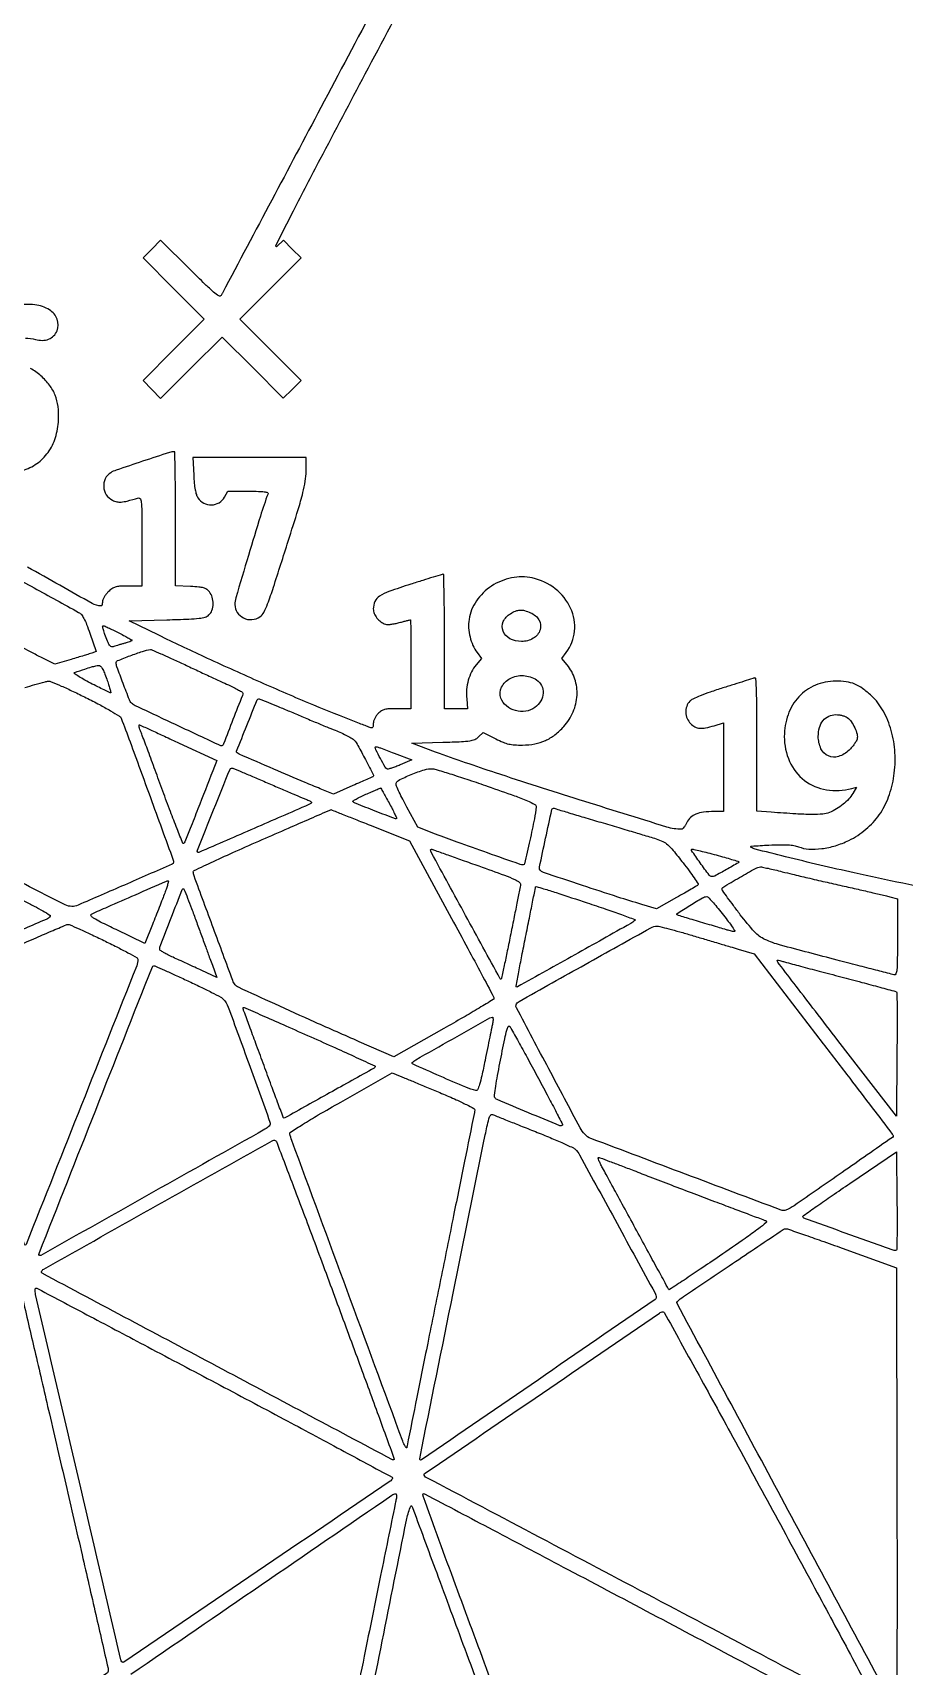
# Model space of a CAD drawing. Extents: x 0 to 7087, y 0 to 4724.
# Drawn here: x 3448 to 3888, y 2862 to 3688 of the extents above; entities that cross this region are included whole.
import ezdxf

# ---------------------------------------------------------------- set-up
doc = ezdxf.new("R2010")
doc.units = 0

msp = doc.modelspace()

# ---------------------------------------------------------------- linework, layer by layer
for points in [[(1293.492648, 3122.898616, -0.000001), (1813.67451, 3204.303477, -0.022438), (1818.5, 3204.838211, -0.754331), (1818.552835, 3204.690615, -0.017362), (1817.590625, 3204.050119, -0.012894), (1816.042809, 3203.149883, -0.006068), (1814, 3202.063238, -0.007019), (1809.606217, 3199.871571, -0.000019), (1750.092351, 3171.224375, -0.000118), (1682.894469, 3138.901257, -0.000074), (1604.165449, 3101.068753), (1399.830898, 3002.914831), (1224.165449, 3013.975075, -0.000031), (1154.660747, 3018.355539, -0.00004)], [(6679.454404, 791.75405, 0.000001), (6397.472142, 1046.787835, 0.000001), (6069.5, 1343.414553, -0.000021)], [(5468.71875, 1886.879035, -0.000001), (5219.850244, 2112.065315, -0.01151)], [(5252.276589, 2097.990111, 0.000002), (5820.76871, 1796.93329)], [(4651.653342, 1425.1125, -0.000001), (4539.128075, 1632.810979, -0.043589)], [(5548.424573, 2408.704966, -0.000001), (5727.394647, 2299.842302, -0.000133)], [(5306.980115, 216.220109, 0.000001), (5194.709925, 423.334713, 0.000017)], [(5733.561876, 2304.782547, -0.000001), (5555.403848, 2413.623819, -0.353388)], [(5373.759285, 2042.672399, -0.000001), (5195.709751, 2137.200618, -0.192573)], [(5555.34416, 980.541909, -0.000001), (5678.911179, 867.897119, -0.000083)], [(3778.724967, 3999.549892, 0.000039), (3713.641076, 3876.75, -0.000034), (3648.504441, 3753.847778, -0.000056), (3593.512849, 3650.132812, -0.000002), (3543.723597, 3556.255828, -0.018461), (3542.996924, 3555, -0.420095), (3541.944219, 3554.771335, -0.029639), (3539.271484, 3556.764561, -0.017876), (3534.990941, 3560.64018, -0.003136), (3527.249596, 3568.264969), (3512.445798, 3583.029938), (3507.999973, 3578.499972), (3503.554147, 3573.970006), (3519.014974, 3558.485003), (3534.4758, 3543), (3519.014974, 3527.514997), (3503.554147, 3512.029994), (3508.000338, 3507.499656), (3512.446529, 3502.969317), (3527.985001, 3518.485023), (3543.523473, 3534.000728), (3558.999108, 3518.500893), (3574.474743, 3503.001059), (3578.974743, 3507.501059), (3583.474743, 3512.001059), (3567.999471, 3527.500529), (3552.5242, 3543), (3567.985026, 3558.485003), (3583.445853, 3573.970006), (3579.017553, 3578.482114), (3574.589254, 3582.994223), (3571.294435, 3579.800758, -0.844509), (3570.702277, 3580.23507, -0.00205), (3579.650204, 3597.906419, -0.00291), (3593.192419, 3624.00531, -0.000702), (3615.925633, 3667.053647, -0.000002), (3641.728749, 3715.748958, -0.000001), (3683.548406, 3794.66941, -0.000001), (3731.295565, 3884.775511, -0.000001), (3778.830453, 3974.480516)], [(1840.425828, 3215.248007, -0.000001), (1750.933564, 3201.206536, -0.000135)], [(4749.665349, 793.063305, 0.000001), (4721.748575, 903.856146, 0.007095)], [(4570.12107, 1505.740836, -0.000001), (4545.158775, 1605.268138, -0.26365)], [(4912.327304, 147.416691, -0.000001), (4884.371973, 258.307726, -0.000042)], [(2219.775322, 3388.29958, -0.000113), (2302.284696, 3427.943308, 0.000049), (2384.83521, 3467.593889, 0.000082), (2454.393481, 3501.026403, 0.000001), (2517.540201, 3531.39011, 0.062771), (2517.884602, 3531.612606, 0.32324), (2518.103037, 3532.480532, 0.020229), (2516.964311, 3535.036102, 0.020995), (2515.614818, 3537.496886, 0.262598), (2514.722919, 3538, 0.111952), (2513.916109, 3537.817059, 0.000008), (2449.780288, 3507.154402, 0.000287), (2378.985646, 3473.256966, 0.000173), (2295.094239, 3432.993709, -0.000238), (2211.176898, 3392.73144, -0.000394)], [(1848.627436, 3209.469568, -0.000003), (2044.597961, 3240.082163, -0.000017), (2238.020133, 3270.288605, -0.031404)], [(5195.527972, 2138.637991, -0.000003), (5370.619532, 2273.225485, -0.00001), (5544.780584, 2407.090447, -0.077987)], [(5982.658973, 2709.702957, -0.000002), (6088.233851, 2670.531374, -0.000202)], [(6450.22633, 2376, -0.000003), (6305.76258, 2478.782248, -0.000005), (6175.84193, 2571.220518, -0.000003), (6066.608729, 2648.942153, -0.000054)], [(5413.830573, 1926.909787, 0.000017), (6158.626144, 1253.456846)], [(1825.138253, 2968.862981, -0.000003), (1836.244022, 3088.55881, -0.000004), (1847.339812, 3208.131344, -0.145737)], [(2087.308865, 3324.525265, -0.000002), (2150.352133, 3354.892074, -0.000188)], [(6711.845562, 3203.125316, -0.000005), (6530, 3197.515082, 0.000023)], [(6519.576902, 2970.695787, 0.000005), (6714.675247, 2962.081574, 0.102992)], [(2510.846271, 3352.20417, -0.000001), (2507.660792, 3319.483316, -0.120384)], [(1855.853411, 3386.98061, -0.000004), (1741.150748, 3416.605863, -0.00028)], [(6395.801089, 1900.967422, 0.000006), (6162.72301, 2042.995235, -0.000108)], [(4545.463117, 1605.546108, -0.000002), (4590.813587, 1522.171778, -0.000208)], [(6342.5, 2583.481484, -0.00001), (6049.295709, 2692.671082, -0.000553)], [(2264.237841, 3266.043679, -0.002997), (2284.980364, 3260.242181, -0.001374), (2311.96433, 3252.440073, -0.00139), (2366.059384, 3236.474627, -0.000914), (2428.229116, 3217.814238, -0.000057), (2493.279601, 3198.151447, -0.111456), (2495.150415, 3197.091079, -0.236242), (2495.583911, 3195.970696, -0.000051), (2489.949097, 3136.772881, -0.000064), (2484.316335, 3077.740881, -0.174267), (2483.641057, 3076.307724, -0.124472), (2481.293252, 3074.90762, -0.000009), (2265.828676, 3010.60097, -0.000017), (2051.378754, 2946.609263, -0.067821)], [(2529.310235, 3542.501859, 0.000002), (2526.118043, 3509.785496, 0.000162)], [(2507.482905, 3319.252036, -0.000002), (2469.580885, 3313.292048, -0.000177)], [(2629.443404, 3487.452118, 0.000003), (2660.95204, 3470.765601, 0.000119)], [(3444.108862, 3533.380612, -0.089575), (3449.198212, 3532.815256, 0.07274), (3452.681141, 3532.309929, 0.095401), (3455.83009, 3532.920005, 0.102636), (3458.36104, 3534.600537, 0.097152), (3460.074322, 3537.17943, 0.191589), (3460.15596, 3542.96569, 0.163349), (3456.255347, 3547.70797, 0.113375), (3448.842335, 3550.270732, 0.071735), (3439.661334, 3549.938588, 0.073419)], [(3442.612179, 3466.47747, 0.081597), (3449.89262, 3470.007866, 0.084757), (3455.551325, 3475.644567, 0.079927), (3459.253765, 3483.141542, 0.062676), (3460.82614, 3492.085814, 0.042349), (3460.582737, 3498.878709, 0.064695), (3459.127736, 3504.58469, 0.066689), (3456.305343, 3509.606073, 0.048347), (3451.966031, 3514.340633, 0.058217), (3446.606399, 3518.134709, 0.065779)], [(3912.370563, 3252.501398, -0.002711), (3863.132893, 3262.99111, -0.007422), (3828.5, 3271.106404, -0.000799), (3813.001, 3275.008061, -0.09008), (3811.08498, 3275.881886, -0.70977), (3811.262633, 3276.520641, -0.004172), (3820, 3277.016384, -0.006874), (3825.731707, 3277.214695, -0.019299), (3829.745476, 3277.143419, -0.027464), (3832.711193, 3276.812076, -0.053888), (3834.994993, 3276.170542, 0.081512), (3840.207106, 3275.011269, 0.045328), (3846.728759, 3275.235716, 0.0421), (3853.732361, 3276.722231, 0.041454), (3860.426004, 3279.36598, 0.05904), (3869.114773, 3285.020938, 0.066609), (3875.846938, 3292.351536, 0.064797), (3880.549323, 3301.374365, 0.051619), (3883.244909, 3312.02537, 0.050516), (3883.757919, 3323.73426, 0.054303), (3881.871666, 3335.016164, 0.058087), (3877.799503, 3344.917048, 0.078291), (3871.849312, 3352.544182, 0.03026), (3867.406405, 3356.222452, 0.060242), (3863.427801, 3358.45148, 0.062824), (3859.145021, 3359.613113, 0.035734), (3853.782119, 3359.978038, 0.099302), (3843.518975, 3357.882092, 0.106666), (3835.15413, 3352.011645, 0.102351), (3829.716032, 3342.987555, 0.08479), (3827.823529, 3331.907883, 0.105205), (3830.503785, 3319.310617, 0.1244), (3838.017012, 3309.76478, 0.12502), (3849.13054, 3304.964683, 0.106889), (3861.898348, 3305.654891), (3864.296696, 3306.31085), (3862.398348, 3303.087429, -0.052865), (3860.36476, 3300.343909, -0.035541), (3857.524498, 3297.664599, -0.034315), (3854.193648, 3295.303772, -0.038071), (3850.681515, 3293.511395, -0.079871), (3847.35921, 3292.711121, -0.020476), (3841.818712, 3292.511434, -0.014211), (3833.704414, 3292.782083, -0.004155), (3821.25, 3293.65624), (3814, 3294.225693), (3814, 3328.081462, 0.001474), (3813.948822, 3345.438533, 0.007867), (3813.743837, 3354.914029, 0.006078), (3813.439448, 3361.056082, 0.492319), (3812.75, 3361.521867, -0.004082), (3811.835468, 3361.226245, -0.000096), (3807.530157, 3359.874188, -0.000212), (3802.483724, 3358.292798, -0.000144), (3796.73564, 3356.496024, 0.006839), (3790.367074, 3354.411287, 0.013157), (3785.334732, 3352.538074, 0.013267), (3781.570994, 3350.905865, 0.096561), (3779.98564, 3349.754211, 0.105873), (3778.459445, 3347.202722, 0.092658), (3778.014836, 3344.121675, 0.090676), (3778.713607, 3341.030695, 0.095845), (3780.454545, 3338.454545, 0.073679), (3782.642852, 3336.831012, 0.101068), (3784.985683, 3336.132493, 0.072581), (3787.976326, 3336.301941, 0.022711), (3792.341069, 3337.402132), (3797, 3338.804264), (3797, 3316.402132), (3797, 3294), (3792.25, 3293.994423, 0.028406), (3786.950896, 3293.686884, 0.067097), (3783.124115, 3292.714797, 0.090529), (3780.417702, 3291.00547, 0.096257), (3778.558536, 3288.482113, -0.022454), (3777.850717, 3287.148562, -0.030749), (3777.089901, 3286.022871, -0.031394), (3776.37646, 3285.207118, -0.199962), (3775.879276, 3285, -0.075261), (3768.41449, 3286.130021, -0.001025), (3724.172567, 3299.938312, -0.003281), (3681.849052, 3313.54887, -0.008441), (3651.5, 3324.099765), (3639.5, 3328.5), (3655.17326, 3329, 0.003073), (3664.57139, 3329.357652, 0.026144), (3668.772508, 3329.764149, 0.06158), (3671.272169, 3330.460633, 0.090309), (3673.182989, 3331.698591), (3675.519458, 3333.897182), (3681.923804, 3330.722893, 0.016654), (3685.630775, 3329.036896, 0.042055), (3688.450963, 3328.135103, 0.042264), (3691.374095, 3327.720335, 0.016964), (3695.414075, 3327.629225, 0.042551), (3701.67193, 3328.234533, 0.060173), (3707.012073, 3329.89627, 0.060534), (3711.779717, 3332.772326, 0.043719), (3716.32219, 3337.013456, 0.081942), (3721.057636, 3344.4211, 0.088286), (3723.004536, 3352.767798, 0.091499), (3721.929412, 3361.026759, 0.096217), (3717.977665, 3368.195818), (3715.250761, 3371.462209), (3717.567198, 3374.499213, 0.140979), (3721.739544, 3385.20905, 0.130771), (3719.757705, 3396.846183, 0.12094), (3712.01598, 3406.628763, 0.110562), (3700.372209, 3412.116012, 0.106626), (3689.916456, 3412.196659, 0.094202), (3679.833986, 3408.021689, 0.095854), (3672.12282, 3400.521021, 0.115322), (3668.394533, 3391.145266, 0.053054), (3668.210326, 3386.848099, 0.043735), (3668.898875, 3382.310165, 0.044301), (3670.348788, 3378.028928, 0.059198), (3672.432802, 3374.499213), (3674.749239, 3371.462209), (3671.980756, 3368.146014, 0.058732), (3669.6678, 3364.602523, 0.047612), (3668.043174, 3360.361272, 0.04592), (3667.204794, 3355.724655, 0.045757), (3667.22528, 3351.007264), (3667.706415, 3346), (3661.853207, 3346), (3656, 3346), (3656, 3380, 0.00175), (3655.954362, 3393.037288, 0.002919), (3655.813444, 3404.0125, 0.000343), (3655.624964, 3413.745115, 0.408353), (3655.364916, 3414, 0.073895), (3654.879859, 3413.92792, 0.000387), (3650.266132, 3412.521835, 0.001711), (3645.013272, 3410.896853, 0.001083), (3638.899171, 3408.96795, 0.00792), (3627.920136, 3405.28562, 0.061452), (3623.088563, 3402.878599, 0.140611), (3620.816201, 3400.215864, 0.107175), (3620, 3396.451808, 0.097783), (3620.456477, 3394.140001, 0.070729), (3621.790067, 3391.869745, 0.067488), (3623.781081, 3389.963368, 0.072914), (3626.158688, 3388.715437, 0.096321), (3627.12182, 3388.574083, 0.018247), (3628.899146, 3388.721611, 0.018876), (3630.992138, 3389.05305, 0.016336), (3633.158688, 3389.554556, -0.000893), (3635.224065, 3390.100351, -0.001395), (3637.004427, 3390.562122, -0.000368), (3638.55972, 3390.959669, -0.050562), (3638.75, 3390.988131, -0.424749), (3638.852668, 3390.891353, -0.000122), (3638.926562, 3384.387139, -0.001738), (3638.982036, 3377.126827, -0.001041), (3639, 3368.5), (3639, 3346), (3631.954545, 3346, 0.010938), (3627.956407, 3345.912527, 0.052321), (3625.70249, 3345.575806, 0.081415), (3624.069621, 3344.855766, 0.051949), (3622.454545, 3343.545455, 0.0461), (3621.504844, 3342.40239, 0.038294), (3620.712695, 3341.033448, 0.039746), (3620.175168, 3339.641713, 0.072408), (3620, 3338.438466, -0.025696), (3619.930349, 3337.084081, -0.158525), (3619.651351, 3336.454592, -0.245436), (3619.133707, 3336.261043, -0.064743), (3618.25, 3336.489378, 0.002591), (3617.146218, 3336.926377, 0.000263), (3614.517188, 3337.949922, 0.000329), (3611.382953, 3339.165889, 0.000262), (3608, 3340.473754, -0.00809), (3587.423693, 3348.801224, -0.00391), (3561.346476, 3360.090603, -0.003891), (3534.556927, 3372.188053, -0.005922), (3511.5, 3383.149689), (3496.5, 3390.5), (3515.6482, 3391, 0.002523), (3526.734357, 3391.345467, 0.019127), (3531.950818, 3391.734537, 0.042149), (3534.990577, 3392.34106, 0.114275), (3536.8982, 3393.404988, 0.12681), (3538.428379, 3395.729341, 0.078151), (3538.998332, 3398.97284, 0.075311), (3538.546947, 3402.362705, 0.099815), (3537.108527, 3405.114303, 0.071544), (3535.770037, 3406.354484, 0.081576), (3534.192419, 3407.100389, 0.047451), (3531.838634, 3407.538522, 0.009687), (3527.608527, 3407.834387), (3520, 3408.2186), (3520, 3442.1093, 0.001695), (3519.955938, 3455.10468, 0.002827), (3519.819888, 3466.044607, 0.000322), (3519.637974, 3475.753697, 0.408549), (3519.386851, 3476, 0.078904), (3517.004689, 3475.621723, 0.001143), (3503.355698, 3471.140237, 0.001441), (3489.945031, 3466.660082, 0.060149), (3487.205365, 3465.352005, 0.137694), (3484.478215, 3462.31395, 0.13171), (3483.670761, 3458.245942, 0.128942), (3485.004622, 3454.253532, 0.129374), (3488.124775, 3451.435476, 0.066184), (3490.290889, 3450.656851, 0.076002), (3492.483061, 3450.522552, 0.041049), (3495.538302, 3451.055118, 0.006955), (3501.25, 3452.626908, -0.403762), (3502.243602, 3452.103248, -0.059847), (3502.73624, 3449.656869, -0.018324), (3502.959322, 3444.413546, -0.001469), (3503, 3430.567388), (3503, 3408), (3495.923077, 3408, 0.010738), (3491.711495, 3407.909539, 0.060432), (3489.494895, 3407.543478, 0.08826), (3487.825985, 3406.715688, 0.037239), (3485.923077, 3405.076923, 0.032002), (3484.804444, 3403.805138, 0.032112), (3483.858654, 3402.402404, 0.033872), (3483.199107, 3401.075571, 0.098717), (3483, 3400.076923, -0.023862), (3482.961992, 3399.280981, -0.038054), (3482.845792, 3398.610096, -0.044492), (3482.678199, 3398.130992, -0.294434), (3482.475036, 3398, -0.128623), (3477.812686, 3399.219548, -0.001095), (3445.167086, 3417.646472, -0.004319)], [(3497.425405, 2857.64413, -0.000054), (3563.298817, 2902.870819, -0.000044), (3629.379131, 2948.220588, -0.128262), (3631.329455, 2948.924217, -0.334651), (3631.60406, 2948.754051, -0.070995), (3631.73985, 2948.169926, -0.048314), (3631.731233, 2947.299141, -0.026849), (3631.561778, 2946.25, 0.003339), (3631.09919, 2944.048844, 0.000006), (3623.706828, 2907.665748, 0.000046), (3615.40414, 2866.780585, 0.000028), (3605.660047, 2818.761058, -0.000337)], [(3443.794167, 3356.733087, -0.000733), (3454.069543, 3359.655851, -0.059407), (3455.708866, 3359.915335, -0.108982), (3457.189837, 3359.647685, -0.004382), (3462.240984, 3357.484246, -0.007516), (3468.198594, 3354.763034, -0.005232), (3474.84405, 3351.520397, -0.006048), (3481.485726, 3348.091986, -0.009588), (3487.080226, 3344.978841, -0.005365), (3491.623907, 3342.269413, -0.164158), (3492.460176, 3341.270397, -0.005079), (3497.019344, 3329.208468, -0.000545), (3507.271086, 3301.135243, -0.000042), (3518.813361, 3269.412432, -0.094656), (3518.97366, 3268.419908, -0.290189), (3518.253427, 3267.352298, -0.00038), (3494.125624, 3256.817254, -0.000846), (3470.699969, 3246.657089, -0.102239), (3467.520076, 3246, -0.118054), (3464.187088, 3246.798069, -0.000545), (3432.074511, 3263.155896, -0.000864)], [(5813.660013, 645.08811, -0.000003), (5750.388437, 726.885564, -0.000003), (5688.581924, 806.791184, -0.000003), (5635.4871, 875.435925, -0.000016)], [(3443.291914, 3248.863585, -0.005808), (3448.544286, 3246.151826, -0.009743), (3452.884264, 3243.737314, -0.003784), (3456.460629, 3241.618963, -0.417514), (3456.579354, 3241.128398, -0.15516), (3454.591502, 3239.422003, -0.001026), (3433.24199, 3230.409655, -0.000644)], [(5898.278733, 524.423056, 0.000003), (5963.140092, 440.80778, 0.322312)], [(5096.908298, 406.303109, 0.000003), (5161.52129, 320.305004, 0.028981)], [(4698.455618, 1753.028374, -0.000015), (4892.507706, 1578.986015, -0.000527)], [(5070.072008, 653.24502, 0.000011), (4922.729878, 925, -0.000032)], [(4844.532109, 237.473022, 0.000003), (4902.674445, 147.027982, 0.010109)]]:
    msp.add_lwpolyline(points, format="xyb")
for points in [[(3529.179595, 3464.12679, 0.011034), (3529.469789, 3459.978485, 0.022979), (3529.915101, 3456.768757, 0.029414), (3530.518668, 3454.33004, 0.069766), (3531.314564, 3452.642667, 0.12909), (3534.276979, 3449.970148, 0.12715), (3538.187621, 3449.077996, 0.127488), (3542.032816, 3450.193087, 0.130139), (3544.817112, 3453.029573), (3546.5, 3455.987355), (3556.856989, 3455.993677, -0.00537), (3561.98477, 3455.941731, -0.026044), (3564.886351, 3455.729693, -0.052628), (3566.464898, 3455.359785, -0.41955), (3566.752693, 3454.75, 0.013075), (3562.919708, 3443.463077, 0.002755), (3556.850693, 3423.541851, 0.000919), (3550.503817, 3402.145931, 0.071756), (3550, 3398.653387, 0.146775), (3551.187709, 3394.694526, 0.134906), (3554.390884, 3391.887013, 0.13126), (3558.6533, 3391.065299, 0.135935), (3562.694146, 3392.498325, 0.119629), (3564.642814, 3394.71271, 0.031566), (3566.582171, 3399.050573, 0.01132), (3569.484684, 3407.3971, 0.00081), (3576.982128, 3430.769614, 0.002199), (3581.989473, 3446.708655, 0.012386), (3584.414562, 3455.296355, 0.023297), (3585.611025, 3461.083617, 0.039341), (3586, 3466.019614), (3586, 3473), (3557.377681, 3473), (3528.755361, 3473)], [(3471, 3394.726552, -0.09792), (3472.36646, 3393.574721, -0.044955), (3473.658934, 3391.624834, -0.029888), (3475.040732, 3388.656993, -0.009805), (3476.723343, 3384.137117), (3479.946687, 3374.930229), (3477.723343, 3374.124761, -0.012008), (3476.397372, 3373.68011, -0.001818), (3473.72145, 3372.864342, -0.002037), (3470.554354, 3371.925456, -0.00176), (3467.222017, 3370.965053), (3458.944034, 3368.610813), (3453.222017, 3371.391739, -0.01047), (3447.637986, 3374.251647, -0.000754), (3432.360115, 3382.514344, -0.00025), (3415.907947, 3391.454902, -0.039342), (3414.147514, 3392.600566, -0.377157), (3414.060706, 3393.042623, -0.000291), (3420.303231, 3403.74598, -0.001971), (3425.990939, 3413.397457, -0.029448), (3428.184433, 3416.635943, -0.356014), (3429.4814, 3416.943084, -0.005366), (3436.92174, 3413.235953, -0.006956), (3448.455278, 3407.13013, -0.00109)], [(3491.024964, 3384.487428, -0.004805), (3493.698845, 3383.108515, -0.007696), (3495.951083, 3381.874815, -0.002629), (3497.853203, 3380.781244, -0.267029), (3498, 3380.525972, -0.301366), (3497.855771, 3380.308413, -0.009255), (3496.806627, 3379.887606, -0.015329), (3495.4947, 3379.434885, -0.00965), (3493.937454, 3378.983158, 0.003397), (3492.276296, 3378.523727, 0.003541), (3490.644428, 3378.047922, 0.003406), (3489.239627, 3377.617056, 0.0155), (3488.432004, 3377.335534, -0.175418), (3487.716026, 3377.321853, -0.114248), (3487.006181, 3377.762654, -0.071401), (3486.304772, 3378.69491, -0.028506), (3485.614339, 3380.14092, -0.008364), (3484.313161, 3383.478399, -0.021798), (3483.52373, 3385.930816, -0.024758), (3483.146439, 3387.631343, -0.464572), (3483.457576, 3388, -0.10705), (3483.87548, 3387.90949, -0.002001), (3485.924842, 3386.968182, -0.004803), (3488.309056, 3385.833536, -0.003183)], [(3699.53848, 3394.548369, -0.161133), (3703.765357, 3390.876128, -0.214297), (3704.336182, 3385.880471, -0.186498), (3700.904094, 3381.6119, -0.131968), (3694.903287, 3380, -0.119802), (3689.06378, 3381.419539, -0.181238), (3685.59329, 3385.256586, -0.206001), (3685.734866, 3390.034264, -0.147887), (3689.339286, 3394.065259, -0.038391), (3691.969748, 3395.404155, -0.086904), (3694.141906, 3395.891497, -0.080929), (3696.446756, 3395.627193, -0.030034)], [(3523.852865, 3368.662267, 0.000413), (3530.375186, 3365.610197, 0.00039), (3537.033342, 3362.50759, 0.000387), (3542.937609, 3359.767437, 0.001354), (3546.75, 3358.014228, -0.008373), (3549.528813, 3356.688766, -0.013073), (3551.870313, 3355.445967, -0.00719), (3553.76186, 3354.341527, -0.262794), (3554, 3353.919726, -0.092566), (3553.778824, 3352.735267, -0.000397), (3549.035838, 3340.506901, -0.000357), (3544.255322, 3328.236686, -0.103662), (3543.661876, 3327.328543, -0.315694), (3542.952571, 3327.203999, -0.000155), (3520.983145, 3337.495238, -0.000423), (3499.638209, 3347.524019, -0.086545), (3497.745167, 3348.854833, -0.103716), (3496.668959, 3350.502124, -0.002642), (3493.467492, 3358.837021, -0.00301), (3490.391452, 3367.124049, -0.087574), (3490, 3369.341892, -0.306628), (3490.653948, 3370.307987, -0.004967), (3497.080349, 3372.80616, -0.012216), (3503.314677, 3374.986212, -0.045932), (3507.352865, 3375.889919, -0.134983), (3507.982777, 3375.801162, -0.001135), (3512.551547, 3373.812204, -0.003912), (3517.793661, 3371.466899, -0.002497)], [(3485.228713, 3361, -0.007067), (3486.141923, 3358.318686, -0.012374), (3486.811093, 3356.071172, -0.006649), (3487.279545, 3354.246744, -0.51164), (3487.111874, 3354.050797, -0.091555), (3486.669809, 3354.17097, -0.001033), (3483.889113, 3355.514537, -0.00315), (3480.685307, 3357.095732, -0.002043), (3477, 3358.96241, -0.008556), (3473.218396, 3360.979703, -0.021005), (3470.531556, 3362.623926, -0.028074), (3468.908366, 3363.850983, -0.582873), (3469, 3364.332385, -0.002099), (3474.195522, 3366.071656, -0.007724), (3477.502409, 3367.10689, -0.011052), (3479.756609, 3367.720671, -0.048775), (3481.11684, 3367.921053, -0.219547), (3481.992206, 3367.567917, -0.054814), (3482.944039, 3366.304331, -0.036053), (3484.000825, 3364.192634, -0.012384)], [(3702.522222, 3360.577396, -0.133143), (3705.087659, 3357.687706, -0.130649), (3705.866113, 3353.876302, -0.119258), (3704.657096, 3349.908206, -0.099742), (3701.70711, 3346.624876, -0.123364), (3697.120323, 3344.715221, -0.104878), (3691.872045, 3345.03033, -0.107112), (3687.290313, 3347.429462, -0.13401), (3684.556958, 3351.352148, -0.202177), (3684.875462, 3356.950737, -0.161533), (3689.147738, 3361.303178, -0.13309), (3695.923013, 3362.745633, -0.132055)], [(3577.66183, 3344.679313, 0.001091), (3583.941497, 3342.02051, 0.000945), (3590.540093, 3339.258315, 0.000951), (3596.526841, 3336.778889, 0.002785), (3600.666145, 3335.100713, -0.010647), (3603.898037, 3333.730873, -0.01303), (3606.855092, 3332.308838, -0.01154), (3609.264405, 3331.00079, -0.085406), (3610.267549, 3330.1714, -0.051666), (3612.201468, 3327.382417, -0.005199), (3616.033271, 3320.244195, -0.001482), (3620.097122, 3312.424741, -0.365131), (3619.933587, 3311.706435, -0.056069), (3619.577502, 3311.495525, -0.000505), (3616.740103, 3310.222586, -0.001727), (3613.469637, 3308.772866, -0.001114), (3609.671019, 3307.114793), (3599.842039, 3302.850556), (3593.171019, 3305.512796, -0.005901), (3585.462181, 3308.695182, -0.000838), (3569.711251, 3315.447403, -0.000119), (3552.114736, 3323.030698, -0.065345), (3551.124815, 3323.620923, -0.331202), (3550.885904, 3324.508341, -0.000807), (3556.047553, 3337.495767, -0.000833), (3561.246258, 3350.452426, -0.305931), (3562.057428, 3351, -0.095754), (3562.626169, 3350.890074, -0.000752), (3566.957292, 3349.143298, -0.002719), (3571.919018, 3347.10203, -0.00174)], [(3859.647131, 3341.534606, -0.088929), (3861.653446, 3339.516197, -0.044007), (3863.445302, 3336.365106, -0.043877), (3864.617611, 3333.065659, -0.125554), (3864.627021, 3330.650071, -0.074262), (3864.18324, 3329.583086, -0.021813), (3863.199522, 3328.101169, -0.021385), (3861.932626, 3326.509951, -0.021465), (3860.53593, 3325.034825, -0.113447), (3855.240596, 3321.832872, -0.186689), (3850.081007, 3322.097318, -0.182038), (3846.35227, 3325.789488, -0.107965), (3845, 3331.979038, -0.068711), (3845.618319, 3336.457186, -0.101109), (3847.432417, 3339.976494, -0.114877), (3850.277274, 3342.205287, -0.109387), (3853.866387, 3343, -0.03433), (3855.432076, 3342.892374, -0.027757), (3857.086028, 3342.56954, -0.028572), (3858.583839, 3342.097346, -0.062203)], [(3521.776722, 3328.618394), (3540.867068, 3319.736789), (3538.866849, 3314.618394, -0.000308), (3531.318998, 3295.339075, -0.001852), (3527.352183, 3285.334225, -0.001023), (3524.688568, 3278.727345, -0.087706), (3524.11758, 3277.817085, -0.554065), (3523.739757, 3277.884403, -0.000921), (3520.763819, 3285.319758, -0.004501), (3517.42112, 3293.941282, -0.002639), (3513.567761, 3304.317085, 0.000449), (3509.662904, 3314.974363, 0.000626), (3506.149562, 3324.499673, 0.000376), (3503.173314, 3332.519301, 0.008212), (3502.261716, 3334.852015, -0.018181), (3501.796895, 3336.115165, -0.039861), (3501.555616, 3337.115971, -0.077933), (3501.554809, 3337.718454, -0.479886), (3501.787144, 3337.852015, -0.01479), (3502.472762, 3337.559954, -0.000111), (3508.030016, 3334.994433, -0.000416), (3514.394537, 3332.048094, -0.000267)], [(3630.467121, 3323.563089), (3639.434242, 3320.166823), (3633.609559, 3317.590871, -0.012934), (3631.311817, 3316.64497, -0.018581), (3629.228137, 3315.937078, -0.014625), (3627.502839, 3315.476095, -0.198917), (3626.873422, 3315.578229, -0.126737), (3625.987151, 3316.501247, -0.00457), (3623.607001, 3320.818799, -0.004762), (3621.315364, 3325.165763, -0.119471), (3621, 3326.466756, -0.379248), (3621.271842, 3326.773605, -0.104993), (3621.969258, 3326.711804, -0.015639), (3623.634662, 3326.143449, -0.000474)], [(3566.335351, 3308.563939, 0.000723), (3573.120274, 3305.636216, 0.000957), (3579.306436, 3302.99147, 0.000681), (3584.500514, 3300.790961, 0.009494), (3586.388688, 3300.035961, -0.021826), (3587.457613, 3299.57766, -0.041118), (3588.266686, 3299.102656, -0.060164), (3588.735235, 3298.680592, -0.394424), (3588.725417, 3298.392083, -0.094072), (3587.375457, 3297.472866, -0.00014), (3559.798147, 3285.489042, -0.000056), (3531.779288, 3273.326388, -0.307921), (3531.237148, 3273.429518, -0.300085), (3531.042, 3274.380835, -0.000318), (3539.277043, 3294.916532, -0.000317), (3547.538824, 3315.443364, -0.302265), (3548.335351, 3315.988821, -0.10079), (3548.957215, 3315.870823, -0.000702), (3553.967433, 3313.812373, -0.002685), (3559.695665, 3311.413442, -0.001711)], [(3678, 3306.705573, -0.002229), (3691.332816, 3302.000568, -0.014764), (3697.906585, 3299.426385, -0.022989), (3701.637469, 3297.630018, -0.301103), (3702.326838, 3296.341199, -0.026024), (3701.431438, 3290.243863, -0.005135), (3699.146998, 3279.425987, -0.000988), (3696.483154, 3267.533723, -0.350494), (3695.815301, 3267, -0.084238), (3694.223279, 3267.270133, -0.000366), (3677.755601, 3273.037771, -0.002033), (3662.443602, 3278.483267, -0.005316), (3651.5, 3282.557382), (3642.5, 3286.017319), (3637, 3296.175123, -0.005702), (3634.892937, 3300.174885, -0.008066), (3633.115625, 3303.786476, -0.005034), (3631.708765, 3306.84502, -0.105654), (3631.5, 3307.821961, -0.283432), (3632.688687, 3309.750459, -0.017168), (3639.127608, 3312.716823, -0.023433), (3645.818606, 3315.163163, -0.101729), (3650, 3315.586502, -0.048811), (3652.340209, 3315.113566, -0.002547), (3659.66875, 3312.830156, -0.00401), (3668.36001, 3309.996578, -0.002902)], [(3627.944628, 3298.364828, -0.004319), (3629.502318, 3295.416291, -0.007046), (3630.766474, 3292.885741, -0.002067), (3631.812599, 3290.692546, -0.316564), (3631.767684, 3290.434351, -0.296122), (3631.139668, 3290.300752, -0.000568), (3620.99669, 3294.203602, -0.001419), (3611.297472, 3297.980022, -0.089189), (3609.741316, 3298.938481, -0.488591), (3609.769126, 3299.34617, -0.016542), (3611.337734, 3300.331026, -0.019753), (3613.510952, 3301.484801, -0.010992), (3616.241316, 3302.725727, 0.000143), (3619.03582, 3303.923351, 0.00023), (3621.415682, 3304.945375, 0.000032), (3623.530954, 3305.855085, 0.016056), (3623.663134, 3305.917043, -0.4005), (3623.764593, 3305.886608, -0.000437), (3624.988116, 3303.7328, -0.003293), (3626.35373, 3301.286553, -0.001976)], [(3618.366278, 3287.113321), (3638.232556, 3279.244955), (3659.601243, 3239.872478, -0.00097), (3667.794604, 3224.705847, -0.00157), (3674.697148, 3211.771915, -0.000214), (3680.79196, 3200.252714, -0.118474), (3680.984464, 3199.5, -0.26583), (3680.655, 3198.904177, -0.000968), (3673.553004, 3194.607279, -0.004603), (3665.376998, 3189.784175, -0.00283), (3655.665467, 3184.248182), (3630.331937, 3169.996364), (3612.915968, 3177.573557, -0.002117), (3590.454319, 3187.459312, -0.002816), (3570.126038, 3196.646627, -0.000616), (3551.765074, 3205.097087, -0.118389), (3550.164237, 3206.360802, -0.077943), (3548.957293, 3208.511989, -0.000303), (3539.168905, 3234.907227, -0.000263), (3529.360658, 3261.448136, -0.090536), (3528.991836, 3263.560244, -0.288643), (3529.375073, 3264.158528, -0.000677), (3539.205414, 3268.759097, -0.003922), (3550.426019, 3273.88503, -0.002393), (3563.75, 3279.769613, 0.000071), (3577.074876, 3285.580802, 0.000119), (3588.292188, 3290.477928, 0.000001), (3598.488116, 3294.932053, 0.298121), (3598.5, 3294.950212, -0.52907), (3598.512053, 3294.958414, -0.000002), (3604.335719, 3292.661109, -0.000214), (3610.748495, 3290.128208, -0.000128)], [(3735.091938, 3288.539903, -0.000285), (3744.072403, 3285.871545, -0.000342), (3752.524284, 3283.348706, -0.000293), (3759.644996, 3281.213367, -0.002266), (3762.969455, 3280.197864, -0.037992), (3766.367991, 3278.852477, -0.069), (3768.845339, 3277.191337, -0.039276), (3771.568812, 3274.347772, -0.005529), (3776.642031, 3268, -0.006574), (3779.738742, 3263.926947, -0.010799), (3782.237917, 3260.391318, -0.004622), (3784.232055, 3257.377092, -0.357165), (3784.172577, 3256.842786, -0.060102), (3783.628766, 3256.426121, -0.001279), (3780.715607, 3254.71468, -0.002937), (3777.28738, 3252.739334, -0.001974), (3773.348639, 3250.521065), (3763.197279, 3244.856558), (3755.848639, 3247.008129, -0.00675), (3743.720006, 3250.737698, -0.002134), (3725.713142, 3256.62699, -0.000338), (3706.080197, 3263.155713, -0.10662), (3704.674555, 3263.987155, -0.262389), (3704.044796, 3265.946381, -0.002761), (3707.101225, 3280.447777, -0.002442), (3710.32374, 3294.985897, -0.456863), (3711.526183, 3295.628326, 0.018377), (3712.421929, 3295.321853, 0.000181), (3718.926172, 3293.362849, 0.000597), (3726.419845, 3291.118551, 0.000387)], [(3673.356962, 3266.447557, -0.00198), (3686.351888, 3261.751677, -0.021268), (3691.52361, 3259.606131, -0.060072), (3693.962496, 3258.091368, -0.289662), (3694.469425, 3256.616801, 0.007885), (3694.13242, 3255.08822, 0.000225), (3692.799412, 3248.538428, 0.000457), (3691.241403, 3240.829241, 0.000315), (3689.488956, 3232.088486, -0.001153), (3687.746075, 3223.470437, -0.00187), (3686.220523, 3216.154968, -0.000254), (3684.837212, 3209.6598, -0.144761), (3684.651542, 3209.318209, -0.500528), (3684.190211, 3209.384511, -0.000054), (3666.686804, 3241.439025, -0.000109), (3649.368638, 3273.178909, -0.125468), (3649, 3274.624834, -0.278355), (3649.109741, 3274.806685, -0.110198), (3649.402831, 3274.886336, -0.067148), (3649.845518, 3274.847167, -0.036031), (3650.37134, 3274.687745, 0.00547), (3651.406775, 3274.303354, 0.000076), (3657.689045, 3272.050119, 0.000214), (3664.974253, 3269.44194, 0.000141)], [(3793.383606, 3272.010314, -0.00242), (3797.585192, 3270.85186, -0.003774), (3801.191978, 3269.809152, -0.001137), (3804.3087, 3268.874851, -0.123593), (3804.681937, 3268.651396, -0.493668), (3804.609009, 3268.101026, -0.002081), (3798.545292, 3264.647211, -0.003424), (3792.615776, 3261.355772, -0.145228), (3791.215577, 3261.055196, -0.216786), (3789.837462, 3261.815143, -0.004871), (3785.280862, 3268.06277, -0.004876), (3780.908553, 3274.309964, -0.609723), (3781.26807, 3274.977253, -0.053537), (3782.125714, 3274.869108, -0.001939), (3785.33518, 3274.096332, -0.003537), (3789.124289, 3273.139967, -0.002471)], [(3826.81878, 3263.548542, 0.003561), (3831.891222, 3262.302488, 0.001052), (3839.678017, 3260.465662, 0.001056), (3848.441425, 3258.437426, 0.001137), (3857, 3256.496103, -0.000618), (3865.124854, 3254.662024, -0.000798), (3872.579688, 3252.956991, -0.000603), (3878.824888, 3251.510193, -0.007071), (3881.25, 3250.909016), (3885, 3249.922912), (3885, 3230.394068, -0.001728), (3884.958753, 3218.460232, -0.021211), (3884.734098, 3213.909674, -0.074764), (3884.226289, 3211.843493, -0.38297), (3883.25, 3211.373008, 0.006666), (3881.931691, 3211.736547, 0.000097), (3874.082812, 3213.787144, 0.000266), (3864.974052, 3216.159836, 0.000176), (3854.5, 3218.878286, -0.001907), (3825.891344, 3226.409277, -0.044342), (3817.993461, 3229.290824, -0.09932), (3812.748884, 3233.166858, -0.021878), (3805.565934, 3241.824036, -0.002038), (3802.119365, 3246.40733, -0.003094), (3799.164168, 3250.422332, -0.001163), (3796.653636, 3253.894743, -0.076212), (3796.318399, 3254.552198, -0.350768), (3796.720762, 3255.636568, -0.002841), (3805.12143, 3260.616224, -0.005305), (3813.244076, 3265.253941, -0.120454), (3815.81878, 3265.962167, -0.058323), (3816.712536, 3265.883462, -0.002912), (3819.594026, 3265.268771, -0.004655), (3823.014136, 3264.484888, -0.003347)], [(3514.552063, 3252.75, -0.002185), (3513.380685, 3249.686221, -0.000882), (3511.756486, 3245.514981, -0.000873), (3509.992419, 3241.031155, -0.001108), (3508.346876, 3236.896743), (3504.5, 3227.293486), (3490, 3234.247759, -0.003246), (3482.131171, 3238.08472, -0.025493), (3478.584636, 3240.073901, -0.094471), (3477.283433, 3241.287353, -0.474339), (3477.5, 3242.121835, -0.004272), (3485.700488, 3245.808697, -0.000965), (3499.698882, 3251.926797, -0.000097), (3515.411831, 3258.75453, -0.084689), (3516.205186, 3258.949303, -0.50137), (3516.394827, 3258.730039, -0.011049), (3516.01047, 3257.14917, -0.016025), (3515.406269, 3255.143833, -0.00903)], [(3728.16718, 3247.82612, -0.003349), (3737.655503, 3244.638966, -0.005751), (3745.514269, 3241.839019, -0.001512), (3752.190597, 3239.350485, -0.555203), (3752.27612, 3238.922713, -0.060905), (3750.187235, 3237.390688, -0.000196), (3721.919384, 3221.55092, -0.00005), (3692.84776, 3205.279549, -0.335712), (3692.313065, 3205.353601, -0.247041), (3692.222208, 3205.646267, -0.000229), (3693.565715, 3212.872344, -0.002174), (3695.110987, 3220.966923, -0.001322), (3697.004471, 3230.522255, 0.000223), (3698.919795, 3240.077569, 0.000365), (3700.532563, 3248.172895, 0.000027), (3701.975812, 3255.447126, 0.048991), (3702, 3255.693392, -0.494436), (3702.421837, 3256.015691, -0.006527), (3706.077206, 3254.968519, -0.005808), (3712.384396, 3252.992073, -0.000519)], [(3530.390185, 3238.736056, 0.000405), (3532.816716, 3232.06429, 0.000414), (3535.236907, 3225.443744, 0.000401), (3537.348346, 3219.69687, 0.00173), (3538.618342, 3216.285201), (3540.956315, 3210.070402), (3533.228158, 3213.64775, 0.000762), (3529.778087, 3215.238401, 0.000495), (3525.787334, 3217.066179, 0.000498), (3521.889117, 3218.842211, 0.000949), (3518.75, 3220.261443, -0.011631), (3516.163283, 3221.498144, -0.017684), (3513.982812, 3222.70239, -0.012541), (3512.280609, 3223.781582, -0.250201), (3512, 3224.307245, -0.092624), (3512.374805, 3226.313139, -0.000888), (3517.780874, 3240.200914, -0.000355), (3523.41841, 3254.577468, -0.308848), (3524, 3254.973029, -0.306879), (3524.270609, 3254.788947, -0.000749), (3526.083367, 3250.20304, -0.004183), (3528.09584, 3244.961219, -0.002547)], [(3796.426055, 3242.410802, -0.005007), (3798.976143, 3239.087681, -0.008254), (3801.056331, 3236.222684, -0.002731), (3802.771305, 3233.748114, -0.36106), (3802.739627, 3233.406293, -0.217636), (3802.428915, 3233.290471, -0.020027), (3801.590867, 3233.38458, -0.022961), (3800.558001, 3233.591578, -0.015932), (3799.412158, 3233.915579, 0.003963), (3797.673141, 3234.452573, 0.000576), (3794.124196, 3235.513267, 0.000652), (3789.925024, 3236.757078, 0.000558), (3785.5, 3238.056146, -0.001855), (3781.223, 3239.323814, -0.002739), (3777.480225, 3240.470651, -0.00125), (3774.298477, 3241.473416, -0.05272), (3773.645447, 3241.759693, -0.564772), (3773.627958, 3242.48594, -0.003827), (3780.080819, 3246.522495, -0.006145), (3786.437658, 3250.324737, -0.12207), (3788.598586, 3250.955064, -0.214349), (3789.258556, 3250.690371, -0.006355), (3791.351072, 3248.463723, -0.011635), (3793.767783, 3245.699229, -0.00764)], [(3483.687493, 3228.787829, -0.005075), (3490.280589, 3225.52575, -0.008079), (3495.844521, 3222.588224, -0.002943), (3500.527519, 3219.982209, -0.256443), (3500.937493, 3219.321019, -0.108089), (3500.383377, 3215.938464, -0.000113), (3472.506673, 3145.72492, -0.000072), (3444.392062, 3074.98841, -0.693978), (3443.602397, 3075.004999, -0.027474), (3442.392038, 3079.190312, -0.000059), (3427.428498, 3144.132514, -0.000029), (3412.243924, 3210.087011, -0.056617), (3412, 3212.234262, -0.280436), (3412.581525, 3213.189546, -0.004227), (3418.637145, 3216.255633, -0.008426), (3426.736523, 3220.102202, -0.003131), (3438.25, 3225.247528, -0.000873), (3448.384608, 3229.679606, -0.001385), (3457.082812, 3233.436809, -0.00029), (3464.743588, 3236.715483, -0.064581), (3465.5, 3236.928765, -0.141276), (3466.234759, 3236.829082, -0.001332), (3471.255076, 3234.597958, -0.004335), (3477.027332, 3231.953922, -0.002775)], [(3781, 3231.408249, -0.000275), (3787.520951, 3229.468068, -0.000245), (3794.296875, 3227.444361, -0.000245), (3800.388491, 3225.618527, -0.000759), (3804.5, 3224.377182), (3812.5, 3221.948568), (3847.480863, 3176.531695, -0.000539), (3860.915106, 3159.050577, -0.000877), (3872.279529, 3144.175735, -0.000095), (3882.406875, 3130.866542, -0.082315), (3882.779789, 3130.160632, -0.332171), (3882.456553, 3129.184117, -0.000206), (3857.045512, 3111.449684, -0.000797), (3832.857912, 3094.641135, -0.059899), (3828.658739, 3092.42254, -0.183453), (3826.160728, 3092.413708, -0.000223), (3777.833901, 3110.591995, -0.000329), (3730.063041, 3128.621293, -0.116381), (3726.909968, 3130.747373, -0.064137), (3724.602965, 3133.994535, -0.000451), (3708.715674, 3163.872512, -0.000161), (3692.325684, 3194.787137, -0.205032), (3692.213494, 3196.140482, -0.186518), (3693.694855, 3197.933336, -0.000356), (3727.155735, 3216.68239, -0.000491), (3760.284566, 3235.171656, -0.12703), (3763.478167, 3236.005351, -0.062061), (3764.854109, 3235.837603, -0.002825), (3769.459211, 3234.65716, -0.004681), (3774.914973, 3233.171032, -0.003334)], [(3526.152055, 3208.388181, -0.004205), (3532.530085, 3205.352968, -0.005916), (3538.163012, 3202.531118, -0.00361), (3542.845256, 3200.072835, -0.078061), (3544.083731, 3199.138181, -0.104368), (3546.604929, 3195.121423, -0.001302), (3557.048925, 3166.503692, -0.000603), (3567.752386, 3136.824207, -0.290347), (3567.327836, 3134.927836, -0.068148), (3565.215867, 3133.3246, -0.000058), (3508.923053, 3101.606478, -0.000016), (3451.820409, 3069.443221, -0.319318), (3451.193055, 3069.509489, -0.315784), (3450.979747, 3070.397898, -0.000024), (3479.631371, 3142.940777, -0.000024), (3508.287825, 3215.475331, -0.307829), (3509.059278, 3216, -0.104491), (3509.613298, 3215.882942, -0.000626), (3514.387525, 3213.764028, -0.002571), (3519.831802, 3211.305941, -0.00163)], [(3856.339904, 3210.420567, -0.000988), (3867.043896, 3207.603912, -0.001603), (3876.126549, 3205.163506, -0.000205), (3884.202521, 3202.962239, -0.130453), (3884.604364, 3202.72897, -0.197338), (3884.776174, 3202.317714, -0.000249), (3884.826521, 3193.266463, -0.0021), (3884.835294, 3183.101991, -0.001285), (3884.76446, 3171.112367), (3884.5, 3139.92032), (3854.927274, 3178.21016, -0.000376), (3843.533054, 3192.985985, -0.000597), (3833.8058, 3205.651018, -0.000116), (3825.245071, 3216.830209, -0.029827), (3824.552044, 3217.857134, -0.058693), (3824.270786, 3218.492467, -0.396312), (3824.408756, 3218.774382, -0.154718), (3824.913946, 3218.801696, -0.014491), (3826.124771, 3218.450938, 0.012492), (3827.866983, 3217.938691, 0.000303), (3835.980248, 3215.777143, 0.00066), (3845.499991, 3213.260502, 0.000449)], [(3588.376185, 3180.026868, -0.001298), (3600.882855, 3174.439533, -0.002149), (3611.407294, 3169.650451, -0.000199), (3620.78724, 3165.328896, -0.309258), (3620.967795, 3165.026868, -0.255404), (3620.495213, 3164.275036, -0.000161), (3597.898507, 3151.659334, -0.000138), (3575.234672, 3139.023903, -0.365415), (3574.584229, 3139.150591, -0.080126), (3574.40752, 3139.460771, -0.000079), (3571.575861, 3147.034861, -0.000789), (3568.425371, 3155.506571, -0.000484), (3564.737932, 3165.5, 0.000164), (3561.018449, 3175.600219, 0.000245), (3557.763545, 3184.416645, 0.000098), (3554.965137, 3191.980595, 0.005485), (3554.427097, 3193.38645, -0.030404), (3554.176192, 3194.154632, -0.111893), (3554.159919, 3194.662204, -0.267868), (3554.358077, 3194.890771, -0.174302), (3554.716836, 3194.88645, -0.014588), (3555.524336, 3194.557957, -0.000052), (3565.031428, 3190.362037, -0.000278), (3575.795416, 3185.602901, -0.000175)], [(3680.28898, 3186.75, 0.000006), (3679.874053, 3184.709828, 0.000001), (3678.896223, 3179.901563, 0.000001), (3677.731292, 3174.173189, 0.000001), (3676.47592, 3168, -0.004141), (3674.850182, 3160.331285, -0.018755), (3673.698531, 3155.907702, -0.026025), (3672.747687, 3153.255457, -0.365706), (3671.911941, 3152.827418, -0.043602), (3666.737114, 3154.513711, -0.003678), (3653.852204, 3160.106508, -0.000899), (3639.834343, 3166.34418, -0.526455), (3639.697191, 3167.092989, -0.066971), (3641.433579, 3168.410345, -0.000353), (3660.033524, 3178.926567, -0.000208), (3678.993293, 3189.618181, -0.118223), (3680.225, 3189.969287, -0.371787), (3680.464837, 3189.779445, -0.04239), (3680.542857, 3189.03629, -0.035083), (3680.490427, 3187.994111, -0.020066)], [(3702.879792, 3160.112326, -0.001873), (3707.903258, 3150.732008, -0.003096), (3712.066743, 3142.768383, -0.000403), (3715.707004, 3135.685277, -0.325663), (3715.648968, 3135.315634, -0.302524), (3714.385903, 3135.062416, -0.000927), (3698.393193, 3141.665116, -0.001174), (3682.586079, 3148.269086, -0.20435), (3681.340682, 3149.554581, -0.127721), (3681.232173, 3150.516397, -0.002916), (3681.915009, 3155.110368, -0.006338), (3682.819741, 3160.508309, -0.004227), (3683.986477, 3166.66812, -0.001037), (3686.475406, 3179.091696, -0.014974), (3687.498875, 3183.46794, -0.06098), (3688.221819, 3185.27013, -0.518937), (3688.950136, 3185.350663, -0.054536), (3689.456038, 3184.633864, -0.000328), (3693.351951, 3177.586003, -0.001361), (3697.774169, 3169.521847, -0.000866)], [(3654.5, 3151.446248, -0.004902), (3661.927427, 3148.224178, -0.013083), (3667.13791, 3145.737527, -0.009311), (3670.870888, 3143.746107, -0.311772), (3671.295341, 3142.88436, -0.013061), (3671.101356, 3141.773574, -0.000013), (3666.143732, 3117.195857, -0.000132), (3660.595123, 3089.729455, -0.000081), (3654.045341, 3057.378133, 0.000158), (3647.507733, 3025.061461, 0.000259), (3641.998136, 2997.709112, 0.000016), (3637.052288, 2973.085367, 0.040916), (3636.969591, 2972.378133, -0.232451), (3636.873923, 2972.199377, -0.319258), (3636.69763, 2972.198576, -0.085936), (3636.417664, 2972.478302, -0.024369), (3636.086466, 2973, -0.040841), (3634.911817, 2975.525964, -0.000024), (3606.787018, 3051.721931, -0.000029), (3578.769765, 3127.651506, -0.033438), (3577.812578, 3130.899574, -0.313326), (3578.206716, 3131.865157, -0.003793), (3584.210774, 3135.699956, -0.008207), (3592.193165, 3140.532609, -0.003103), (3603.5, 3147.033105), (3629.5, 3161.767064), (3633.5, 3160.19542, -0.004547), (3635.94607, 3159.208558, -0.000547), (3641.31875, 3156.977047, -0.000651), (3647.697768, 3154.309623, -0.000535)], [(3701, 3132.474758, -0.003922), (3708.591615, 3129.387776, -0.005641), (3715.259128, 3126.526773, -0.003133), (3720.834422, 3124.017696, -0.085665), (3722.158734, 3123.111565, -0.075), (3724.297295, 3120.299009, -0.000303), (3743.251699, 3085.584547, -0.000188), (3762.461525, 3050.319953, -0.125252), (3763, 3048.204116, -0.247102), (3762.440874, 3047.141829, -0.000037), (3703.443659, 3006.630034, -0.000031), (3644.346781, 2966.061556, -0.403701), (3643.551043, 2966.194758, -0.212403), (3643.444434, 2966.673818, -0.000004), (3660.379757, 3050.380197, -0.000058), (3676.610091, 3130.550939, -0.011511), (3678.422, 3138.545244, -0.043642), (3678.7667, 3139.541403, -0.073488), (3679.240909, 3140.28602, -0.105014), (3679.772188, 3140.688018, -0.206629), (3680.291872, 3140.704115, -0.00042), (3681.202813, 3140.343018, -0.000006), (3686.873237, 3138.089679, -0.000016), (3693.439282, 3135.480108, -0.00001)], [(3601.095442, 3046.934869, -0.000326), (3612.46917, 3016.075026, -0.000542), (3622.007519, 2990.056027, -0.000013), (3630.618938, 2966.484609, -0.282262), (3630.572576, 2966.255862, -0.339729), (3629.670865, 2966.105132, -0.000016), (3541.122399, 3013.267079, -0.000016), (3452.567053, 3060.439868, -0.365895), (3452.247126, 3061.241379, -0.186308), (3453.34191, 3062.567464, -0.000065), (3511.083168, 3095.027323, -0.00006), (3568.892796, 3127.506591, -0.20712), (3570.445394, 3127.667543, -0.229502), (3570.971888, 3127.170774, -0.000102), (3579.838821, 3103.829475, -0.001413), (3589.637954, 3077.796987, -0.000856)], [(3751.660973, 3112.409739, 0.001401), (3759.800727, 3109.250377, 0.000614), (3770.603536, 3105.10741, 0.000608), (3782.079584, 3100.738395, 0.000814), (3792.5, 3096.805155, -0.000032), (3801.834468, 3093.298481, -0.000047), (3810.008195, 3090.226388, -0.00002), (3817.001143, 3087.597015, -0.000976), (3818.40024, 3087.067766, -0.563856), (3818.57415, 3086.114019, -0.017209), (3814.802416, 3083.001669, -0.012073), (3808.057319, 3078.069802, -0.002093), (3795.045619, 3069.110304, -0.001321), (3785.339778, 3062.524366, -0.002194), (3777.119063, 3057.030175, -0.000197), (3769.755215, 3052.159457, -0.358471), (3769.483315, 3052.187954, -0.06939), (3769.27387, 3052.469608, -0.00005), (3764.80601, 3060.633336, -0.000584), (3759.835853, 3069.742265, -0.000357), (3753.992302, 3080.5, 0.000168), (3747.964691, 3091.60662, 0.000215), (3742.413237, 3101.817188, 0.000165), (3737.75245, 3110.374088, 0.001868), (3735.895817, 3113.75, -0.012609), (3734.843693, 3115.764371, -0.023314), (3734.10868, 3117.457812, -0.023558), (3733.69415, 3118.726635, -0.495281), (3733.902424, 3119, -0.088275), (3734.585379, 3118.878477, -0.000791), (3739.4983, 3117.064111, -0.002692), (3745.140325, 3114.935709, -0.001731)], [(3884.542158, 3072.208825, -0.289869), (3883.340551, 3071.938702, -0.000409), (3860.514811, 3080.115024, -0.000371), (3837.647552, 3088.346481, -0.412757), (3837.246897, 3089.193963, -0.154817), (3837.592535, 3089.650059, -0.000384), (3844.328776, 3094.401875, -0.002372), (3851.972497, 3099.730996, -0.001469), (3861, 3105.922376), (3884.5, 3121.938204), (3884.767795, 3097.32023, -0.001896), (3884.834915, 3087.84669, -0.003069), (3884.811979, 3079.78884, -0.00053), (3884.740569, 3072.680408, -0.196028)], [(3857.11652, 3073.139419), (3884.5, 3063.278839), (3884.754348, 2951.468405, -0.000428), (3884.815087, 2908.629458, -0.00072), (3884.783475, 2872.652792, -0.00003), (3884.706455, 2840.257069, -0.667298), (3884.496333, 2840.170333, -0.073092), (3882.062273, 2843.44313, -0.000047), (3828.15414, 2943.675473, -0.000014), (3773.596445, 3045.145451, -0.331535), (3773.743824, 3046.14107, -0.047568), (3776.836426, 3048.685768, -0.000436), (3801.56471, 3065.335047, -0.000152), (3827.268362, 3082.597114, -0.148858), (3828.59163, 3083, -0.082941), (3829.457192, 3082.855424, -0.000455), (3837.441648, 3080.103454, -0.001961), (3846.537449, 3076.919196, -0.001242)], [(3540.360628, 3005, -0.00066), (3574.713132, 2986.73756, -0.0011), (3603.592602, 2971.254063, -0.000049), (3629.589727, 2957.238907, -0.372669), (3629.747859, 2956.822344, -0.157104), (3628.501256, 2955.223739, -0.00005), (3561.356255, 2909.609161, -0.00003), (3493.856841, 2863.769608, -0.364819), (3492.891066, 2863.869555, -0.135606), (3492.322818, 2864.913503, -0.000011), (3470.715879, 2957.659552, -0.000023), (3449.269529, 3049.744464, -0.06052), (3448.989155, 3052.333333, -0.114543), (3449.060786, 3052.624648, -0.146476), (3449.250253, 3052.823958, -0.133976), (3449.532615, 3052.8971, -0.089182), (3449.862769, 3052.833333, -0.029385), (3450.547079, 3052.521612, -0.000009), (3476.802407, 3038.644792, -0.000166), (3505.930887, 3023.236317, -0.000101)], [(3464.483968, 2953.738895, -0.000299), (3472.733231, 2918.077409, -0.000488), (3479.679665, 2887.831306, -0.000043), (3485.878904, 2860.70669, -0.05621), (3486, 2859.632912, -0.246082), (3485.164575, 2858.038251, -0.000216), (3448.67802, 2832.796194, -0.000311), (3412.501888, 2807.825275, -0.152039), (3409.850609, 2807, -0.136912), (3408.254873, 2807.445297, -0.000282), (3385.92658, 2820.976453, -0.000733), (3364.579082, 2833.972522, -0.047895), (3361.126695, 2836.564706, -0.3051), (3360.69539, 2838.336506, -0.00139), (3367.717333, 2857.205954, -0.003324), (3378.630882, 2885.707931, -0.000493), (3401.084863, 2943.034515, -0.000478), (3416.954241, 2983.319515, -0.000805), (3430.356232, 3017.086474, -0.000042), (3442.441011, 3047.384845, -0.705192), (3442.692136, 3047.375495, -0.019126), (3442.889029, 3046.655482, -0.000007), (3449.207254, 3019.508602, -0.000115), (3456.214542, 2989.367939, -0.00007)], [(3823.172082, 2938.23907, -0.000412), (3844.492103, 2898.821126, -0.000685), (3862.379258, 2865.576019, -0.00002), (3878.516983, 2835.480777, -0.330713), (3878.465501, 2835.132168, -0.329189), (3877.722064, 2835.02029, -0.000006), (3762.012342, 2896.245644, -0.000008), (3646.461038, 2957.391469, -0.192692), (3645.684828, 2958.306769, -0.335141), (3645.965694, 2959.142769, -0.000028), (3705.500543, 2999.861325, -0.000051), (3764.686519, 3040.327497, -0.140922), (3766.5, 3040.927679, -0.283731), (3767.104645, 3040.586824, -0.000064), (3783.559924, 3010.779247, -0.001194), (3801.753471, 2977.625994, -0.00072)], [(3683.990861, 2822.390132), (3727.908476, 2703.5), (3725.566023, 2701.394119, -0.015518), (3723.76673, 2699.874802, -0.00024), (3713.155997, 2691.473293, -0.000641), (3700.810099, 2681.733265, -0.000425), (3686.608529, 2670.578288), (3649.993488, 2641.868338), (3619.246744, 2664.050981, -0.000326), (3607.400578, 2672.609304, -0.000521), (3597.28954, 2679.940163, -0.000092), (3588.359429, 2686.431522, -0.028627), (3587.675093, 2686.991719, -0.261959), (3587.293028, 2688.163549, -0.000013), (3612.264528, 2813.110722, -0.000064), (3636.746964, 2935.512053, -0.043711), (3638.647126, 2942, -0.038624), (3638.915241, 2942.55577, -0.170145), (3639.18773, 2942.788583, -0.305385), (3639.439712, 2942.731492, -0.09864), (3639.653048, 2942.390132, -0.001999), (3639.991521, 2941.485211, -0.000001), (3652.850612, 2906.682312, -0.000012), (3667.121891, 2868.05442, -0.000007)], [(3763.515143, 2886.762516, -0.000437), (3808.563729, 2862.847653, -0.000726), (3846.488823, 2842.601246, -0.000024), (3880.746863, 2824.246427, -0.276459), (3881, 2823.823597, -0.229887), (3880.605814, 2823.011559, -0.000012), (3808.153845, 2765.972626, -0.000027), (3736.189102, 2709.326178, -0.087871), (3734.211133, 2708.267322, -0.402678), (3733.706333, 2708.510801, -0.000006), (3695.115654, 2812.37374, -0.000377), (3661.54559, 2902.936851, -0.002568), (3645.233761, 2947.75, -0.042839), (3645.107178, 2948.229064, -0.077988), (3645.100297, 2948.632812, -0.124125), (3645.208212, 2948.898662, -0.238949), (3645.408154, 2949, -0.121833), (3645.888639, 2948.881158, -0.00001), (3680.358711, 2930.717739, -0.00034), (3718.422543, 2910.62658, -0.000205)]]:
    msp.add_lwpolyline(points, format="xyb", close=True)

doc.saveas('drawing.dxf')
